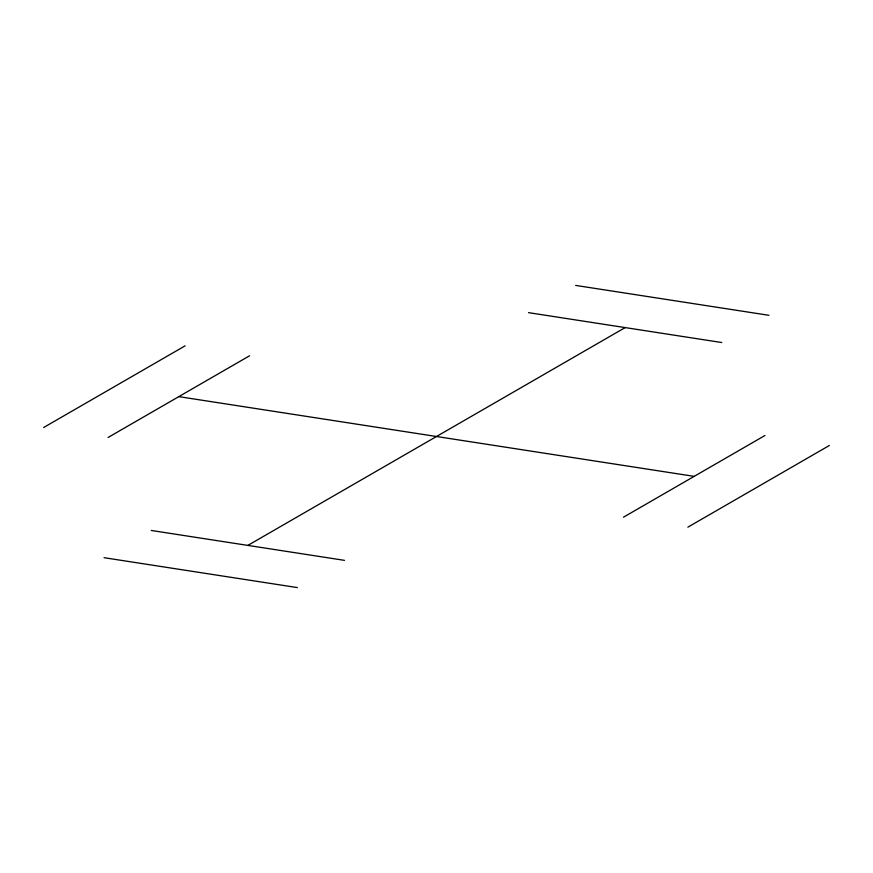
<?xml version="1.0" encoding="UTF-8"?>
<svg xmlns="http://www.w3.org/2000/svg" width="873" height="873" viewBox="0 0 873 873"><rect width="100%" height="100%" fill="white"/><g stroke="black" fill="none" stroke-linecap="round" stroke-linejoin="round"><path stroke-width="1.31" d="M43.65 427.508L185.131 345.828M108.066 437.482L249.547 355.791M247.856 545.407L625.144 327.593M623.453 517.209L764.923 435.518M687.869 527.172L829.35 445.492M575.667 285.416L768.938 315.306M528.514 312.643L721.775 342.532M178.812 396.637L694.188 476.363M151.225 530.457L344.497 560.357M104.062 557.694L297.333 587.584"/></g></svg>
